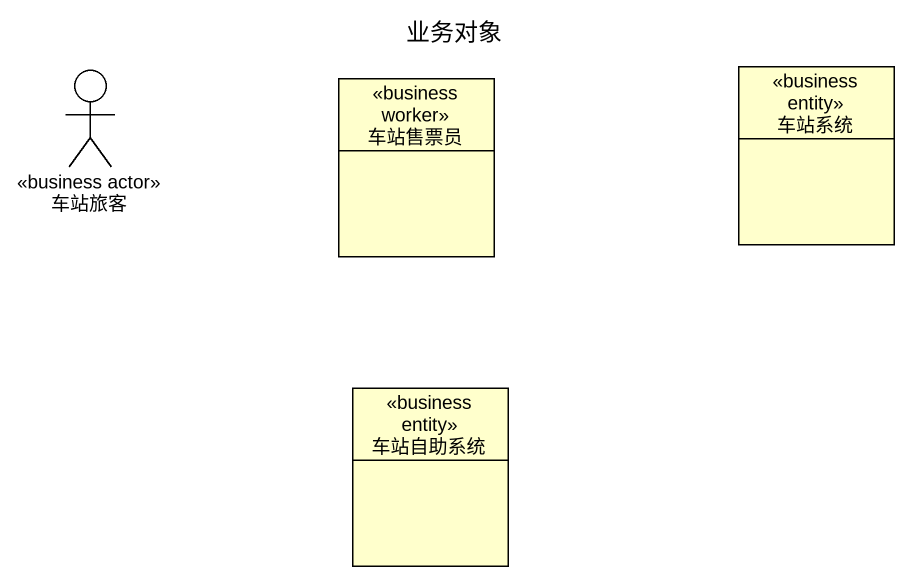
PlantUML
@startuml
title 业务对象
allowmixing
hide circle
hide empty members
actor 车站旅客 <<business actor>>
class 车站售票员 <<business worker>>
class 车站系统 <<business entity>>
class 车站自助系统 <<business entity>>
@enduml
